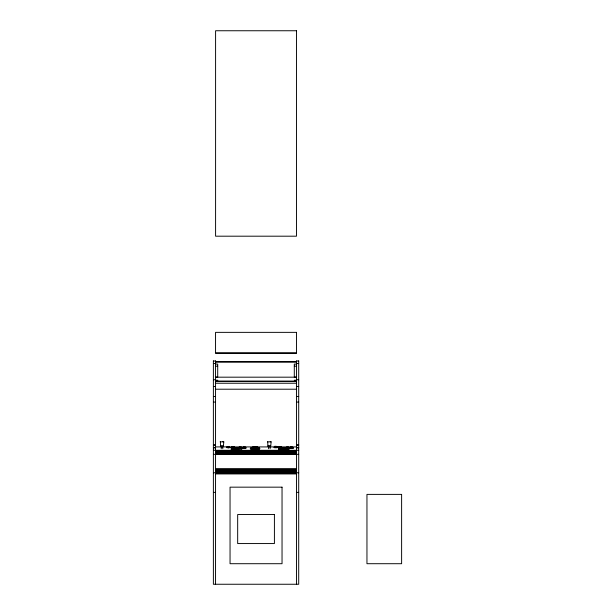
<?xml version="1.0" encoding="UTF-8"?>
<svg xmlns="http://www.w3.org/2000/svg" width="615" height="615" viewBox="0 0 615 615"><rect width="100%" height="100%" fill="white"/><g stroke="black" fill="none" stroke-linecap="round" stroke-linejoin="round"><path stroke-width="0.92" d="M253.734 449.373L254.964 449.365L255.094 446.867L255.14 447.405M220.408 441.716L220.562 446.013L222.346 446.252L223.391 446.013L223.791 441.87L222.884 441.601M267.74 441.701L267.894 446.006L269.678 446.244L270.723 446.006L271.123 441.862L270.216 441.585M220.562 446.013L220.977 445.844M223.791 441.87L220.162 441.87M215.55 446.921L227.166 446.867M231.609 447.074L232.547 447.428M232.362 447.805L234.5 447.651L234.146 447.128M234.753 448.758L234.2 448.988M267.894 446.006L268.309 445.829M271.123 441.862L267.494 441.862M278.48 447.405L281.478 447.812L279.433 448.012M279.279 447.382L278.903 447.22L279.341 447.074M278.949 448.181L279.548 448.435M278.879 448.527L281.455 448.527L278.288 448.758L279.256 449.111M281.001 447.243L281.432 447.074M281.432 447.282L281.04 447.074M281.339 447.689L281.762 447.413M281.432 448.297L281.309 448.35M281.416 449.012L281.286 449.065M282.093 448.758L281.078 449.111M282.631 448.258L285.206 448.258L282.093 448.573M258.4 448.012A7.388 5.251 -79.8 0 0 251.72 449.119L250.436 448.55L251.105 448.151A7.388 6.219 74.1 0 1 259.015 448.981L259.545 448.373L257.454 447.881M233.969 447.336L234.5 447.32M234.269 447.628L234.753 447.489L234.392 447.336M235.476 447.866L237.874 448.258L235.829 448.458M237.705 448.089L237.236 447.782M239.227 447.597L238.835 447.705L239.435 447.866M241.649 447.835L239.058 447.981L242.241 448.22L238.843 448.412L240.011 448.197M237.697 448.796L238.09 448.681L237.498 448.527M241.457 447.82L241.849 447.705L241.411 447.52M243.117 447.566L243.309 447.805M245.539 447.805L245.931 447.697L245.539 447.582M279.072 447.02L278.564 447.489L278.941 447.705M279.072 447.705L280.947 448.012M279.072 448.127L278.68 448.243L280.947 448.466M281.432 447.19L281.04 447.374M279.056 448.842L278.864 449.081M281.724 447.643L282.093 447.489L281.339 447.29M290.641 447.582L290.249 447.697L292.148 447.951M288.989 448.543L288.796 448.297M229.195 447.136L229.787 446.974L229.195 446.821M231.947 446.974L231.609 447.282L232.255 447.405M232.009 447.074L230.956 447.489L231.325 447.643M233.969 447.705L231.571 447.812L234.392 447.643M231.924 448.366L231.548 448.527L234.123 448.527L231.401 448.304L232.209 448.051M235.683 447.82L235.084 447.974L235.952 448.166M235.676 448.097L235.299 448.258L237.336 448.458M235.253 448.258L234.945 448.658M239.435 447.551L239.227 447.82M235.676 448.527L235.076 448.681L235.676 448.842M233.746 449.111L234.346 448.95L233.954 448.842M235.245 448.965C233.277 449.903 240.65 449.542 237.536 448.912M237.498 448.842L238.489 448.489L237.544 448.204M243.079 447.981C241.165 448.766 247.676 448.766 245.762 447.981M276.596 447.12C270.369 445.89 279.525 446.252 276.02 446.751M278.549 447.32L278.941 447.266M281.309 447.243L280.794 447.405M281.439 447.705L281.831 447.651M281.101 448.397L281.493 448.373M278.826 449.234C276.904 450.011 283.438 450.042 281.516 449.234M284.837 448.135L285.437 447.974L284.837 447.82M286.775 447.828L285.775 448.22L286.775 448.566M282.577 448.965C280.609 449.903 287.981 449.542 284.868 448.912M288.589 447.866L289.188 447.705L288.796 447.597M284.83 448.842L285.206 448.681L284.253 448.466M290.687 447.512L291.425 447.912M290.411 447.981C288.566 449.073 296.438 448.304 292.248 447.897M288.589 448.566L289.573 448.22L288.627 447.935M292.663 447.851C286.559 446.482 295.031 447.005 292.402 447.459M254.964 449.365L259.015 448.981M227.335 447.205C224.068 447.989 232.493 447.989 229.234 447.205M228.926 447.166C231.202 446.675 225.351 446.575 227.373 447.136M231.947 447.067L233.969 447.113M231.509 447.251L233.346 447.166M231.601 447.266L232.04 447.243M233.769 447.382L233.17 447.428M233.669 447.728L234.107 447.705M235.53 447.789L235.952 447.782M233.5 448.435L233.969 448.127M232.193 448.758L231.332 448.95L231.924 449.111M237.236 448.166L238.097 447.974L236.983 447.72M235.522 448.496L236.252 448.466M237.659 448.158L236.591 448.197M239.396 447.935L238.443 448.22L239.396 448.504M240.988 447.897L241.411 447.889M233.477 449.15L233.9 449.135M237.544 448.773L237.936 448.719M237.229 448.881L237.651 448.865M239.396 448.643C236.137 449.419 244.555 449.419 241.295 448.643M245.485 447.881L244.032 447.951M275.043 446.774L274.175 446.967L276.074 447.22M274.736 447.197C271.476 447.981 279.894 447.981 276.635 447.197M276.327 447.159L277.188 446.967L274.928 446.736M279.279 446.974L281.101 447.067M278.849 447.251L279.379 447.243M281.001 447.728L281.532 447.72M283.284 447.782L282.423 447.974L283.284 448.166M286.921 447.482L286.167 447.705L287.036 447.897M281.255 448.427L280.525 448.458M284.991 448.158L284.261 448.189M283.277 448.489L282.462 448.75L283.584 448.896M286.613 448.227L288.75 448.227M288.074 448.158L286.175 448.412L286.567 448.52M280.817 449.15L281.24 449.135M288.012 448.197C291.018 447.782 284.768 447.574 287.036 448.174M284.561 448.881L285.829 448.489L284.876 448.204M286.728 448.643C283.469 449.419 291.894 449.419 288.627 448.643M292.402 447.889L293.263 447.697L292.509 447.474M288.327 448.604L289.019 448.45M228.611 447.19L229.034 447.205M231.97 447.22L232.432 447.213M233.5 447.32L232.854 447.351M232.101 448.012L233.608 448.012M232.362 448.435L230.956 448.758L232.193 449.15M240.673 447.92L241.095 447.935M239.596 448.181L241.856 448.412L239.596 448.635M244.755 447.912L245.662 447.635M232.347 449.15C228.15 449.565 236.022 450.326 234.177 449.234M233.592 449.181L232.839 449.173M236.921 448.896L237.336 448.912M276.435 447.19L275.681 447.19M279.241 447.205L279.771 447.213M280.609 447.758L281.14 447.774M284.684 448.204L282.862 448.158M288.435 447.935L287.29 447.958M283.169 448.458L285.429 448.681L283.169 448.912M292.087 447.912L292.509 447.92M280.502 449.165L280.924 449.181M288.012 448.627L288.435 448.635M227.95 446.759C232.562 446.305 223.945 446.413 228.672 446.721M227.527 447.205L228.672 447.228M233.193 447.436L232.524 447.343M228.28 447.751L228.672 447.743M232.854 447.812L233.346 447.805M240.734 447.958L239.95 447.958M279.856 447.005L280.502 447.02M279.702 447.166L281.14 447.205M236.983 448.227L236.206 448.227M232.101 448.466L234.361 448.243L233.923 448.058M280.525 447.343L279.856 447.436M279.241 447.774L280.678 447.805M236.975 448.935L236.198 448.935M279.802 447.989L280.186 447.981M233.223 449.204L232.447 449.204M236.583 449.457L236.975 449.45M291.756 448.473L292.148 448.466M288.074 448.666L286.928 448.635M283.922 448.942L284.307 448.935M280.563 449.204L279.418 449.181M287.682 449.188L288.074 449.173M280.171 449.726L280.563 449.719M215.55 352.964L296.538 352.964M213.382 361.02L215.55 361.02M296.538 361.02L298.706 361.02M296.461 361.505L215.604 361.505L215.604 364.311M215.604 362.212L296.461 362.212M213.382 363.496L215.55 363.496M296.538 363.496L298.706 363.496M215.55 364.088L217.71 364.088L217.71 377.103L215.55 377.103M296.461 364.088L294.301 364.088L294.301 377.103L296.461 377.103M215.55 366.209L217.71 366.209M294.301 366.209L296.461 366.209M296.461 377.18L215.604 377.18L215.604 376.472M213.382 379.716L215.55 379.716M296.538 379.716L298.706 379.716M215.55 380.231L217.71 380.231L217.71 381.638M296.538 380.231L294.37 380.231L294.37 381.638M215.55 381.123L296.538 381.2M215.55 381.377L296.538 381.346M215.55 381.523L296.538 381.523M215.55 383.237L296.538 383.237M213.382 386.535L215.55 386.535M296.538 386.535L298.706 386.535M215.55 389.21L296.538 389.21M213.382 396.544L215.55 396.544M296.538 396.544L298.706 396.544M213.382 402.079L215.55 402.079M296.538 402.079L298.706 402.079M213.382 444.799L215.55 444.799M296.538 444.799L298.706 444.799M213.382 445.229L215.55 445.229M296.538 445.229L298.706 445.229M228.888 446.921L274.621 446.921M276.527 446.921L296.538 446.921M213.382 447.689L215.55 447.689M296.538 447.689L298.706 447.689M213.382 447.766L215.55 447.766M296.538 447.766L298.706 447.766M213.382 450.295L298.706 450.295M215.55 450.541L296.538 450.541M215.55 450.741L296.538 450.741M215.55 450.987L296.538 450.987M215.55 451.272L296.538 451.272M215.55 451.61L296.538 451.61M215.55 451.979L296.538 451.979M215.55 452.394L296.538 452.394M215.55 452.84L296.538 452.84M215.55 453.309L296.538 453.309M215.55 453.809L296.538 453.809M213.382 454.331L298.706 454.331M215.55 468.761L296.538 468.761M215.55 469.314L296.538 469.314M215.55 469.868L296.538 469.868M215.55 470.398L296.538 470.398M215.55 470.913L296.538 470.913M215.55 471.405L296.538 471.405M215.55 471.866L296.538 471.866M215.55 472.289L296.538 472.289M215.55 472.689L296.538 472.689M213.382 472.751L215.55 472.751M296.538 472.751L298.706 472.751M215.55 473.043L296.538 473.043M215.55 473.358L296.538 473.358M215.55 473.627L296.538 473.627M215.55 473.85L296.538 473.85M213.382 492.377L215.55 492.377M296.538 492.377L298.706 492.377M280.186 447.351L279.548 447.32M279.771 447.758L280.186 447.766M232.854 447.205L233.808 447.205M280.171 449.173L279.102 449.135M236.583 448.42L236.975 448.435M232.854 448.466L231.786 448.427M269.678 445.767L270.723 446.006M280.609 447.213L281.532 447.251M243.671 447.92L244.086 447.912M239.589 447.935L240.011 447.92M231.909 447.774L232.432 447.758M235.837 448.204L236.26 448.189M235.829 448.912L236.252 448.896M231.909 449.042L232.362 449.073M232.501 449.165L231.532 449.081M252.527 449.281L253.764 449.334A7.388 2.03 -87.1 0 1 256.163 447.436M280.832 446.936L281.432 447.166M284.568 447.782L284.991 447.789M288.327 448.22L288.989 448.281M286.336 448.45L286.728 448.504M286.613 448.596L287.036 448.604M278.849 447.72L279.379 447.728M243.356 447.881L243.778 447.889M239.273 447.889L239.696 447.897M233.669 447.243L233.969 447.02M227.212 447.159L227.635 447.166M231.509 447.72L232.04 447.728M237.229 448.489L237.651 448.496M235.522 448.865L235.945 448.881M288.743 447.52L286.375 447.835M281.532 448.52L282.285 448.658M243.117 447.828L243.509 447.851M233.708 447.074L234.1 447.166M231.209 447.651L231.701 447.689M222.976 445.844L223.391 446.013M234.2 448.52L234.692 448.673M298.706 360.851L298.706 584.25L213.382 584.25L213.382 360.851M296.538 360.851L296.538 584.25M270.108 445.913L270.108 448.735M268.578 445.913L268.578 448.735M222.776 445.921L222.776 448.742M221.246 445.921L221.246 448.742M215.55 360.851L215.55 584.25M257.57 447.851A4.843 0.838 0 0 1 259.707 448.796A4.843 0.838 0 0 1 254.956 449.404M250.92 448.127A4.843 0.838 0 0 0 251.566 449.142L252.665 449.25A7.388 3.775 -84 0 1 257.108 447.505M251.012 448.95A7.388 6.373 -72.5 0 1 259.107 448.181M250.574 448.758A7.388 7.065 -54.8 0 1 259.545 448.373M250.436 448.55A7.388 7.272 7.1 0 1 259.684 448.581M250.62 448.343A7.388 6.98 59.3 0 1 259.499 448.789M251.866 447.989A7.388 5.035 80.6 0 1 252.335 447.597M252.834 447.29A7.388 5.035 80.6 0 1 258.254 449.142M253.165 447.489A7.388 3.498 84.6 0 1 257.285 449.265M254.118 447.428A7.388 1.73 87.6 0 1 256.163 449.342M235.345 447.489L237.882 447.551L235.345 447.489M239.097 447.22L241.633 447.282L239.097 447.22M243.179 447.213L245.708 447.266L243.179 447.213M282.685 447.489L285.214 447.551L282.685 447.489M286.436 447.22L288.965 447.282L286.436 447.22M296.461 30.75L215.588 30.75L215.588 236.191L296.461 236.191L296.461 30.75M296.538 332.361L215.55 332.361L215.55 353.187L296.538 353.187L296.538 332.361M282.039 487.165L230.048 487.165L230.048 563.709L282.039 563.709L282.039 487.165M401.618 494.391L366.955 494.391L366.955 563.709L401.618 563.709L401.618 494.391M274.413 514.532L237.674 514.532L237.674 543.56L274.413 543.56L274.413 514.532"/></g></svg>
